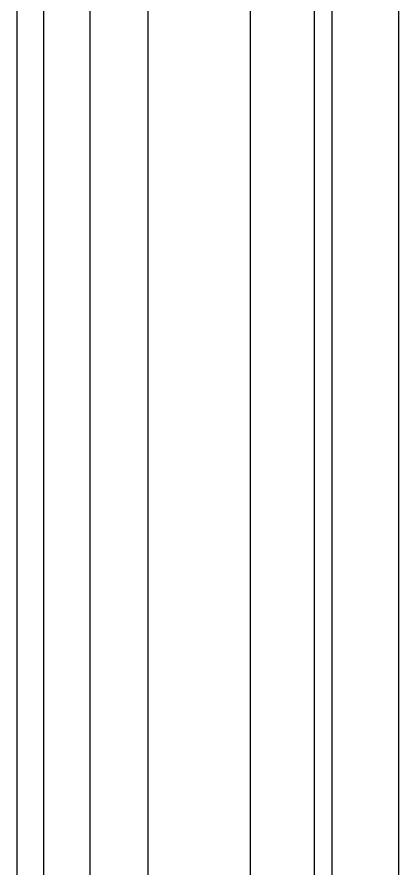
# Model space of a CAD drawing. Header units: millimetres. Extents: x 620 to 19791, y 2539 to 6969.
# Drawn here: x 4564.38 to 4577.47, y 3594.39 to 3623.56 of the extents above; entities that cross this region are included whole.
import ezdxf

# ---------------------------------------------------------------- set-up
doc = ezdxf.new("R2010")
doc.units = ezdxf.units.MM

msp = doc.modelspace()

# ---------------------------------------------------------------- linework, layer by layer
at = {"color": 7, "linetype": 'Continuous', "lineweight": 25}
for p, q in [((4568.87435, 3488.70282), (4568.87435, 3825.20281)), ((4572.37435, 3825.20281), (4572.37435, 3488.70282)), ((4564.38316, 3537.34381), (4564.38316, 3776.56182)), ((4565.29581, 3776.56181), (4565.29581, 3537.34381)), ((4566.87436, 3776.56188), (4566.87443, 3537.34355)), ((4575.17435, 3656.95281), (4575.17435, 3488.20281)), ((4577.47435, 3488.20281), (4577.47435, 3656.95281)), ((4574.57435, 3577.07781), (4574.57435, 3646.95281))]:
    msp.add_line(p, q, dxfattribs=at)

doc.saveas('drawing.dxf')
